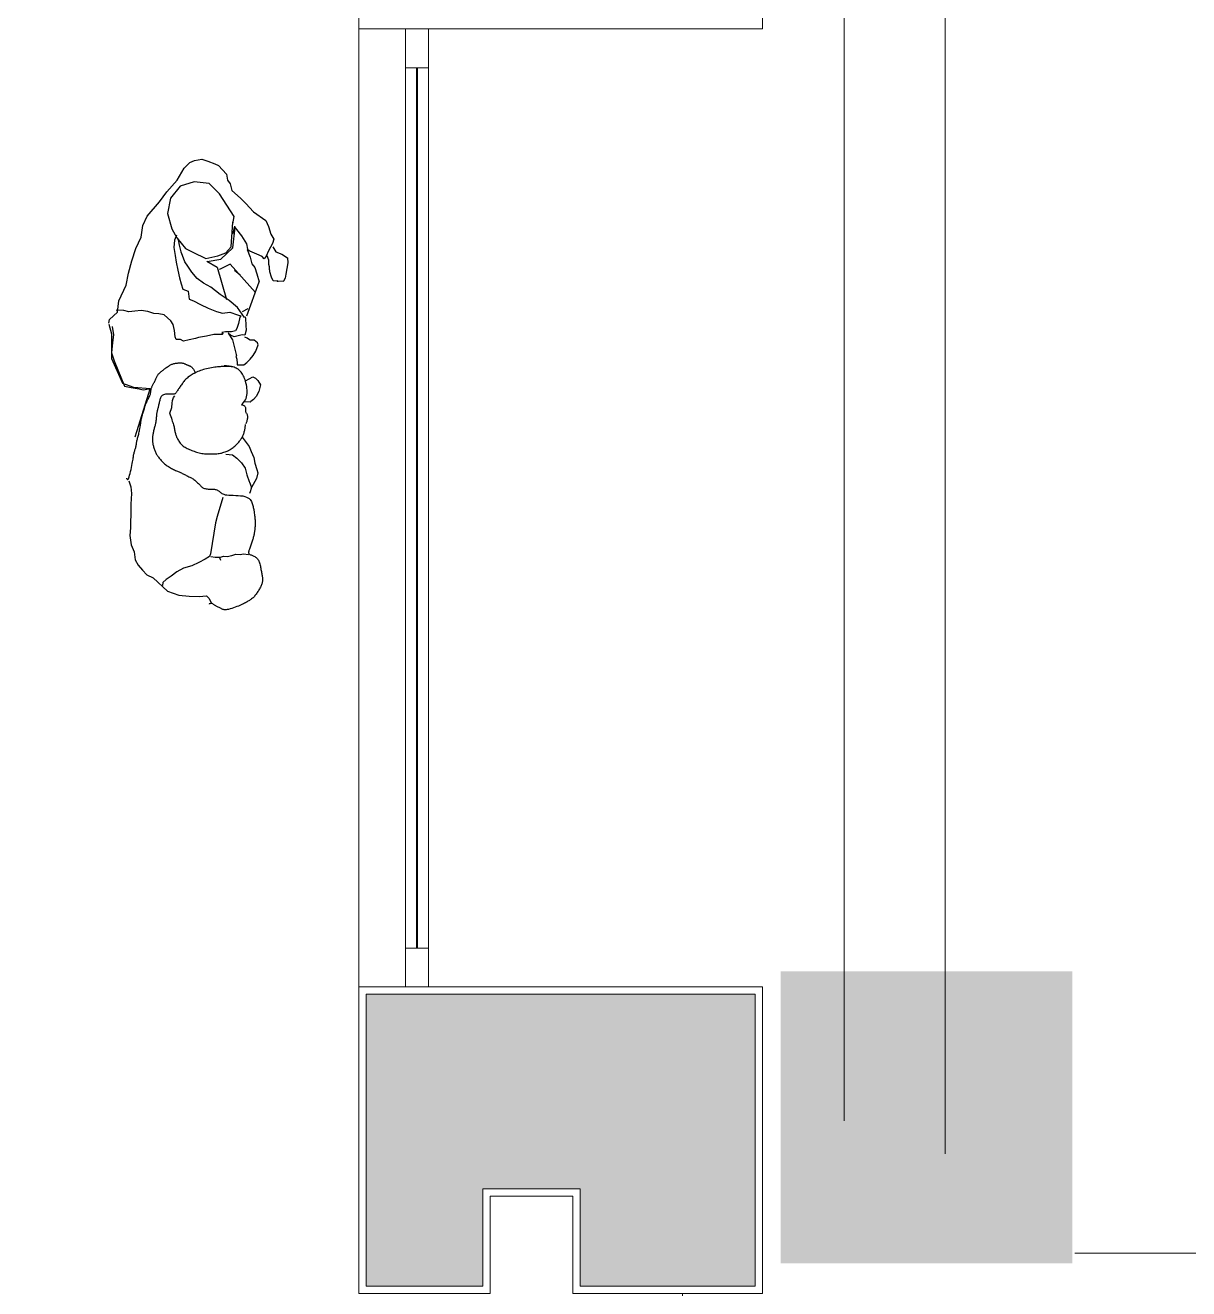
# Model space of a CAD drawing. Header units: inches. Extents: x -35 to 98, y -34 to 46.
# Drawn here: x 76.946 to 79.338, y -4.84 to -2.242 of the extents above; entities that cross this region are included whole.
import ezdxf

# ---------------------------------------------------------------- set-up
doc = ezdxf.new("R2010")
doc.units = ezdxf.units.IN
doc.header["$MEASUREMENT"] = 0
doc.layers.add('back_bone', color=30, linetype='Continuous', lineweight=9)
doc.layers.add('Estructura', color=8, linetype='Continuous', lineweight=9)
doc.layers.add('PE-bloque Oeste-plantas$0$PERSONAS', color=9, linetype='Continuous')
doc.layers.add('RACK01', color=7, linetype='Continuous')

# ---------------------------------------------------------------- blocks, each defined once
blk = doc.blocks.new('PE-bloque Oeste-plantas$0$PP2')
at = {"layer": 'PE-bloque Oeste-plantas$0$PERSONAS'}
for p, q in [((-0.1628, 0.8744), (-0.1509, 0.8861)), ((-0.1509, 0.8861), (-0.1415, 0.8903)), ((-0.1415, 0.8903), (-0.1262, 0.8927)), ((-0.1262, 0.8927), (-0.1143, 0.8886)), ((-0.1143, 0.8886), (-0.0995, 0.8829)), ((-0.1771, 0.8494), (-0.1628, 0.8744)), ((-0.0995, 0.8829), (-0.0922, 0.8797)), ((-0.0922, 0.8797), (-0.0754, 0.8621)), ((-0.0754, 0.8621), (-0.0737, 0.8497)), ((-0.1982, 0.8256), (-0.1771, 0.8494)), ((-0.0737, 0.8497), (-0.0683, 0.842)), ((-0.0683, 0.842), (-0.0648, 0.8284)), ((-0.2137, 0.8048), (-0.1982, 0.8256)), ((-0.0648, 0.8284), (-0.0468, 0.8126)), ((-0.0468, 0.8126), (-0.0361, 0.8017)), ((-0.2385, 0.7757), (-0.2137, 0.8048)), ((-0.0361, 0.8017), (-0.0203, 0.7843)), ((-0.0203, 0.7843), (0.005, 0.7669)), ((-0.2509, 0.7327), (-0.2477, 0.7566)), ((-0.2477, 0.7566), (-0.2385, 0.7757)), ((-0.0628, 0.7599), (-0.0598, 0.7749)), ((-0.0628, 0.7387), (-0.0585, 0.7549)), ((0.005, 0.7669), (0.0106, 0.7541)), ((0.0106, 0.7541), (0.0157, 0.7386)), ((-0.2621, 0.7091), (-0.2509, 0.7327)), ((-0.0628, 0.7107), (-0.0579, 0.753)), ((0.0157, 0.7386), (0.0218, 0.7286)), ((0.0218, 0.7286), (0.0193, 0.7192)), ((-0.2704, 0.6839), (-0.2621, 0.7091)), ((-0.0873, 0.6875), (-0.0628, 0.7107)), ((-0.0332, 0.7068), (-0.027, 0.6911)), ((-0.0278, 0.7039), (-0.0332, 0.7068)), ((-0.0133, 0.6974), (-0.0278, 0.7039)), ((0.0107, 0.7041), (0.0057, 0.6932)), ((0.0193, 0.7192), (0.0107, 0.7041)), ((0.02, 0.7123), (0.0261, 0.7022)), ((0.0261, 0.7022), (0.0379, 0.6973)), ((-0.2769, 0.6586), (-0.2704, 0.6839)), ((-0.1152, 0.6825), (-0.0873, 0.6875)), ((-0.068, 0.6767), (-0.0884, 0.6666)), ((-0.0163, 0.6184), (-0.068, 0.6767)), ((-0.027, 0.6911), (-0.0235, 0.6776)), ((-0.0235, 0.6776), (-0.017, 0.6697)), ((-0.0023, 0.6926), (-0.0133, 0.6974)), ((0.0019, 0.688), (-0.0023, 0.6926)), ((0.0057, 0.6932), (0.0019, 0.688)), ((0.0379, 0.6973), (0.0495, 0.6902)), ((0.0504, 0.6794), (0.0484, 0.6679)), ((0.0495, 0.6902), (0.0504, 0.6794)), ((-0.2821, 0.634), (-0.2769, 0.6586)), ((-0.0884, 0.6666), (-0.0905, 0.6658)), ((-0.0473, 0.6542), (-0.0593, 0.6642)), ((-0.017, 0.6697), (-0.0133, 0.6572)), ((-0.0133, 0.6572), (-0.0083, 0.6403)), ((0.0138, 0.6611), (0.0129, 0.6697)), ((0.0464, 0.6565), (0.0448, 0.6478)), ((0.0484, 0.6679), (0.0464, 0.6565)), ((-0.2969, 0.6012), (-0.2821, 0.634)), ((-0.0338, 0.5704), (-0.0083, 0.6403)), ((0.0418, 0.6416), (0.0302, 0.6414)), ((0.0448, 0.6478), (0.0418, 0.6416)), ((0.0418, 0.6416), (0.0424, 0.641)), ((-0.2998, 0.5782), (-0.2969, 0.6012)), ((-0.3162, 0.5634), (-0.2998, 0.5782)), ((-0.3176, 0.5556), (-0.3162, 0.5634)), ((-0.0363, 0.3722), (-0.0352, 0.3714)), ((-0.0352, 0.3714), (-0.0343, 0.3704)), ((-0.0343, 0.3704), (-0.0337, 0.3693)), ((-0.0337, 0.3693), (-0.0332, 0.368)), ((-0.0332, 0.368), (-0.0328, 0.3666)), ((-0.0328, 0.3666), (-0.0326, 0.3651)), ((-0.0326, 0.3651), (-0.0325, 0.3635)), ((-0.0352, 0.3503), (-0.0358, 0.3487)), ((-0.0346, 0.3518), (-0.0352, 0.3503)), ((-0.0341, 0.3534), (-0.0346, 0.3518)), ((-0.0336, 0.3551), (-0.0341, 0.3534)), ((-0.0332, 0.3568), (-0.0336, 0.3551)), ((-0.0329, 0.3585), (-0.0332, 0.3568)), ((-0.0327, 0.3602), (-0.0329, 0.3585)), ((-0.0326, 0.3619), (-0.0327, 0.3602)), ((-0.0325, 0.3635), (-0.0326, 0.3619))]:
    blk.add_line(p, q, dxfattribs=at)
for points in [[(-0.0598, 0.7749), (-0.0897, 0.8216), (-0.1109, 0.843), (-0.1421, 0.8461), (-0.1709, 0.8374), (-0.1909, 0.8129), (-0.1971, 0.7812), (-0.1877, 0.7493), (-0.1778, 0.7312), (-0.1599, 0.7092), (-0.1447, 0.7018), (-0.1178, 0.6887), (-0.0935, 0.6937), (-0.0772, 0.6999), (-0.066, 0.7125), (-0.0628, 0.763)], [(-0.0319, 0.7077), (-0.0339, 0.7187), (-0.0439, 0.7354), (-0.0543, 0.7479), (-0.0583, 0.7537)], [(-0.1785, 0.7365), (-0.1823, 0.7265), (-0.1839, 0.711), (-0.1809, 0.6948), (-0.1794, 0.6807), (-0.1756, 0.6643), (-0.1724, 0.6489), (-0.1687, 0.6364), (-0.1657, 0.6252), (-0.1546, 0.6213), (-0.1526, 0.6052), (-0.1434, 0.6016), (-0.1288, 0.5939), (-0.1135, 0.5865), (-0.0959, 0.5794), (-0.0839, 0.5762), (-0.0686, 0.5785), (-0.053, 0.5727), (-0.0464, 0.5706), (-0.048, 0.5678), (-0.0512, 0.5546), (-0.0541, 0.5445), (-0.0569, 0.5399), (-0.0652, 0.5375), (-0.0778, 0.5377), (-0.085, 0.5362), (-0.0822, 0.5346), (-0.0846, 0.5322), (-0.1015, 0.5321), (-0.1167, 0.5289), (-0.133, 0.5259), (-0.1392, 0.5241), (-0.1526, 0.5215), (-0.164, 0.5187), (-0.1702, 0.5218), (-0.1791, 0.5222), (-0.181, 0.5276), (-0.1826, 0.5405), (-0.1855, 0.5529), (-0.19, 0.5607), (-0.1968, 0.5667), (-0.2036, 0.5729), (-0.215, 0.5749), (-0.2247, 0.5755), (-0.2377, 0.5798), (-0.2512, 0.5813), (-0.264, 0.5805), (-0.2761, 0.5787), (-0.2866, 0.5817), (-0.2874, 0.5818), (-0.3022, 0.5825)], [(-0.0383, 0.5672), (-0.0532, 0.5876), (-0.0702, 0.6024), (-0.0889, 0.6144), (-0.1079, 0.6296), (-0.1229, 0.6381), (-0.1361, 0.6475), (-0.1468, 0.6601), (-0.1553, 0.6725), (-0.1616, 0.6815), (-0.1662, 0.695), (-0.169, 0.7014), (-0.1688, 0.7025), (-0.1724, 0.7157), (-0.1738, 0.7238), (-0.1747, 0.7299)], [(-0.116, 0.6833), (-0.0947, 0.6705), (-0.0758, 0.6042)], [(0.0302, 0.6403), (0.0301, 0.6425), (0.0281, 0.642), (0.0203, 0.6423), (0.0168, 0.6499), (0.0138, 0.6611), (0.0131, 0.6683), (0.0127, 0.6712), (0.0117, 0.6764), (0.0113, 0.6852), (0.0077, 0.6937)], [(-0.0428, 0.5798), (-0.0311, 0.5856)], [(-0.2635, 0.3219), (-0.2326, 0.4204), (-0.2663, 0.4232), (-0.2889, 0.4316), (-0.3114, 0.4824), (-0.3114, 0.5329), (-0.317, 0.5527)], [(-0.311, 0.5487), (-0.3081, 0.5313), (-0.31, 0.5159), (-0.3118, 0.4946), (-0.3069, 0.478), (-0.2855, 0.4261), (-0.2713, 0.4236), (-0.2549, 0.4207), (-0.2467, 0.4182), (-0.2312, 0.4213)], [(-0.0379, 0.5691), (-0.0365, 0.5658), (-0.0361, 0.5511), (-0.035, 0.5411), (-0.0377, 0.5306), (-0.0434, 0.5316), (-0.0598, 0.5278), (-0.0671, 0.5311), (-0.0724, 0.5348), (-0.063, 0.5213), (-0.055, 0.4885), (-0.0562, 0.4878), (-0.0543, 0.4816), (-0.0539, 0.4725), (-0.0536, 0.4697), (-0.0397, 0.47), (-0.0338, 0.4749), (-0.0267, 0.4815), (-0.0206, 0.4894), (-0.0151, 0.4982), (-0.0108, 0.5113), (-0.012, 0.5154), (-0.019, 0.5206), (-0.0268, 0.5208), (-0.0304, 0.5226), (-0.0328, 0.525), (-0.0376, 0.5267)], [(-0.2812, 0.2369), (-0.2809, 0.2365), (-0.2803, 0.2357), (-0.2797, 0.235), (-0.2793, 0.2344), (-0.2789, 0.2341), (-0.2784, 0.2341), (-0.2779, 0.2346), (-0.2774, 0.2357), (-0.2767, 0.2374), (-0.2759, 0.2399), (-0.2749, 0.2431), (-0.274, 0.2467), (-0.2729, 0.2507), (-0.2719, 0.2548), (-0.2709, 0.259), (-0.27, 0.263), (-0.2693, 0.2668), (-0.2686, 0.2703), (-0.2681, 0.2733), (-0.2677, 0.276), (-0.2674, 0.2785), (-0.2671, 0.2807), (-0.2668, 0.2827), (-0.2665, 0.2846), (-0.2661, 0.2864), (-0.2657, 0.2882), (-0.2653, 0.2899), (-0.2648, 0.2916), (-0.2643, 0.2933), (-0.2638, 0.2949), (-0.2633, 0.2966), (-0.2628, 0.2982), (-0.2623, 0.2999), (-0.2619, 0.3016), (-0.2616, 0.3032), (-0.2613, 0.3049), (-0.261, 0.3067), (-0.2607, 0.3084), (-0.2604, 0.3101), (-0.26, 0.3119), (-0.2597, 0.3137), (-0.2593, 0.3155), (-0.2588, 0.3173), (-0.2583, 0.3192), (-0.2578, 0.3211), (-0.2573, 0.3231), (-0.2568, 0.3252), (-0.2562, 0.3273), (-0.2557, 0.3296), (-0.2552, 0.3319), (-0.2547, 0.3343), (-0.2542, 0.3368), (-0.2537, 0.3392), (-0.2533, 0.3416), (-0.2529, 0.3439), (-0.2526, 0.3461), (-0.2523, 0.3481), (-0.252, 0.3499), (-0.2518, 0.3516), (-0.2516, 0.3531), (-0.2514, 0.3547), (-0.2512, 0.3562), (-0.2509, 0.3577), (-0.2505, 0.3594), (-0.25, 0.3612), (-0.2495, 0.3631), (-0.2488, 0.3652), (-0.2481, 0.3674), (-0.2474, 0.3697), (-0.2467, 0.3719), (-0.246, 0.3741), (-0.2453, 0.3761), (-0.2448, 0.378), (-0.2443, 0.3797), (-0.2439, 0.3813), (-0.2436, 0.3827), (-0.2432, 0.3841), (-0.2429, 0.3855), (-0.2424, 0.3869), (-0.2419, 0.3885), (-0.2412, 0.3902), (-0.2404, 0.392), (-0.2394, 0.3941), (-0.2384, 0.3962), (-0.2373, 0.3984), (-0.2362, 0.4005), (-0.2352, 0.4027), (-0.2342, 0.4047), (-0.2334, 0.4066), (-0.2327, 0.4083), (-0.2322, 0.4098), (-0.2319, 0.4111), (-0.2316, 0.4124), (-0.2314, 0.4135), (-0.2313, 0.4145), (-0.2312, 0.4155), (-0.2311, 0.4165), (-0.231, 0.4175), (-0.2308, 0.4185), (-0.2306, 0.4194), (-0.2304, 0.4204), (-0.2302, 0.4215), (-0.2298, 0.4225), (-0.2294, 0.4236), (-0.2289, 0.4248), (-0.2284, 0.426), (-0.2277, 0.4273), (-0.227, 0.4286), (-0.2263, 0.43), (-0.2255, 0.4314), (-0.2247, 0.4329), (-0.2239, 0.4344), (-0.2231, 0.436), (-0.2224, 0.4376), (-0.2216, 0.4392), (-0.2209, 0.4408), (-0.2202, 0.4424), (-0.2196, 0.4439), (-0.2189, 0.4453), (-0.2183, 0.4467), (-0.2177, 0.4479), (-0.217, 0.4489), (-0.2164, 0.4498), (-0.2158, 0.4506), (-0.2151, 0.4514), (-0.2144, 0.4521), (-0.2137, 0.4528), (-0.2128, 0.4536), (-0.2119, 0.4543), (-0.2109, 0.4552), (-0.2098, 0.4561), (-0.2087, 0.4571), (-0.2074, 0.4581), (-0.2061, 0.4592), (-0.2047, 0.4603), (-0.2032, 0.4614), (-0.2017, 0.4626), (-0.2001, 0.4637), (-0.1985, 0.4649), (-0.1969, 0.466), (-0.1952, 0.467), (-0.1936, 0.468), (-0.192, 0.469), (-0.1905, 0.4698), (-0.1891, 0.4705), (-0.1877, 0.4711), (-0.1864, 0.4716), (-0.1852, 0.472), (-0.184, 0.4724), (-0.1828, 0.4726), (-0.1816, 0.4729), (-0.1804, 0.4731), (-0.1791, 0.4732), (-0.1777, 0.4734), (-0.1763, 0.4736), (-0.1748, 0.4738), (-0.1733, 0.4739), (-0.1718, 0.474), (-0.1704, 0.474), (-0.1689, 0.4739), (-0.1675, 0.4738), (-0.1662, 0.4736), (-0.165, 0.4733), (-0.1638, 0.473), (-0.1627, 0.4726), (-0.1617, 0.4722), (-0.1607, 0.4717), (-0.1597, 0.4713), (-0.1588, 0.4709), (-0.1579, 0.4705), (-0.157, 0.4701), (-0.1562, 0.4698), (-0.1553, 0.4694), (-0.1545, 0.4691), (-0.1537, 0.4688), (-0.1529, 0.4685), (-0.1521, 0.4681), (-0.1513, 0.4678), (-0.1505, 0.4674), (-0.1497, 0.467), (-0.1489, 0.4665), (-0.148, 0.4659), (-0.1472, 0.4652), (-0.1463, 0.4643), (-0.1455, 0.4633), (-0.1446, 0.4621), (-0.1437, 0.4608), (-0.1428, 0.4594), (-0.142, 0.4581), (-0.1412, 0.4567), (-0.1404, 0.4554), (-0.1397, 0.4543), (-0.139, 0.4533)], [(-0.045, 0.3878), (-0.0429, 0.3899), (-0.0405, 0.3926), (-0.0384, 0.3954), (-0.0367, 0.3982), (-0.0353, 0.401), (-0.0343, 0.4041), (-0.0335, 0.4073), (-0.0332, 0.4107), (-0.033, 0.4143), (-0.0332, 0.418), (-0.0335, 0.4218), (-0.0341, 0.4255), (-0.0348, 0.4291), (-0.0356, 0.4327), (-0.0365, 0.436), (-0.0374, 0.439), (-0.0384, 0.4418), (-0.0394, 0.4444), (-0.0405, 0.4468), (-0.0417, 0.449), (-0.0429, 0.451), (-0.0442, 0.4529), (-0.0455, 0.4547), (-0.0469, 0.4563), (-0.0484, 0.4579), (-0.05, 0.4593), (-0.0517, 0.4607), (-0.0536, 0.4619), (-0.0555, 0.463), (-0.0577, 0.4639), (-0.0599, 0.4648), (-0.0624, 0.4655), (-0.065, 0.4661), (-0.0676, 0.4666), (-0.0703, 0.467), (-0.073, 0.4674), (-0.0757, 0.4677), (-0.0782, 0.4679), (-0.0806, 0.4681)], [(-0.0656, 0.4662), (-0.0675, 0.4663), (-0.0694, 0.4664), (-0.0714, 0.4665), (-0.0735, 0.4665), (-0.0756, 0.4666), (-0.0777, 0.4666), (-0.0798, 0.4666), (-0.0819, 0.4665), (-0.0841, 0.4664), (-0.0863, 0.4663), (-0.0887, 0.4661), (-0.0912, 0.4659), (-0.0938, 0.4656), (-0.0967, 0.4652), (-0.0997, 0.4648), (-0.1029, 0.4643), (-0.1063, 0.4637), (-0.1097, 0.4631), (-0.1131, 0.4624), (-0.1166, 0.4617), (-0.1199, 0.4609), (-0.1232, 0.46), (-0.1263, 0.459), (-0.1292, 0.458), (-0.132, 0.457), (-0.1347, 0.4559), (-0.1373, 0.4548), (-0.1397, 0.4536), (-0.1421, 0.4524), (-0.1443, 0.4512), (-0.1464, 0.45), (-0.1485, 0.4488), (-0.1504, 0.4475), (-0.1523, 0.4462), (-0.1541, 0.4449), (-0.1558, 0.4435), (-0.1574, 0.4421), (-0.1589, 0.4406), (-0.1604, 0.4391), (-0.1618, 0.4375), (-0.1631, 0.4358), (-0.1644, 0.4341), (-0.1657, 0.4324), (-0.1669, 0.4307), (-0.1681, 0.429), (-0.1694, 0.4272), (-0.1706, 0.4255), (-0.1719, 0.4238), (-0.1731, 0.4221), (-0.1742, 0.4204), (-0.1753, 0.4189), (-0.1763, 0.4174), (-0.1772, 0.416), (-0.178, 0.4148), (-0.1786, 0.4137), (-0.1792, 0.4127), (-0.1797, 0.4119), (-0.1803, 0.4112), (-0.1811, 0.4106), (-0.1812, 0.4105)], [(-0.0367, 0.4368), (-0.0214, 0.4451), (-0.016, 0.4422), (-0.011, 0.4374), (-0.0058, 0.4286), (-0.0089, 0.4154), (-0.0148, 0.4046), (-0.0198, 0.3988), (-0.0255, 0.3947), (-0.0267, 0.393), (-0.0396, 0.3937)], [(-0.1812, 0.4105), (-0.182, 0.4102), (-0.1832, 0.4099), (-0.1847, 0.4097), (-0.1865, 0.4096), (-0.1887, 0.4096), (-0.1911, 0.4096), (-0.1936, 0.4096), (-0.1962, 0.4096), (-0.1987, 0.4096), (-0.2011, 0.4094), (-0.2032, 0.409), (-0.2051, 0.4085), (-0.2066, 0.4078), (-0.2079, 0.4069), (-0.209, 0.4058), (-0.2099, 0.4046), (-0.2106, 0.4033), (-0.2113, 0.4018), (-0.2119, 0.4001), (-0.2124, 0.3984), (-0.2129, 0.3966), (-0.2133, 0.3947), (-0.2138, 0.3928), (-0.2142, 0.3908), (-0.2146, 0.3889), (-0.2151, 0.3871), (-0.2155, 0.3852), (-0.2159, 0.3835), (-0.2164, 0.3819), (-0.2168, 0.3803), (-0.2173, 0.3787), (-0.2177, 0.3772), (-0.2181, 0.3756), (-0.2184, 0.374), (-0.2187, 0.3724), (-0.219, 0.3707), (-0.2192, 0.3689), (-0.2194, 0.3671), (-0.2196, 0.3653), (-0.2198, 0.3635), (-0.2199, 0.3617), (-0.2201, 0.3599), (-0.2203, 0.3582), (-0.2205, 0.3566), (-0.2207, 0.355), (-0.2209, 0.3534), (-0.2212, 0.3518), (-0.2214, 0.3502), (-0.2218, 0.3486), (-0.2221, 0.347), (-0.2225, 0.3453), (-0.223, 0.3436), (-0.2235, 0.3418), (-0.224, 0.3399), (-0.2245, 0.338), (-0.225, 0.3361), (-0.2255, 0.3342), (-0.2259, 0.3323), (-0.2263, 0.3304), (-0.2267, 0.3285), (-0.227, 0.3266), (-0.2273, 0.3248), (-0.2275, 0.323), (-0.2276, 0.3212), (-0.2277, 0.3195), (-0.2278, 0.3177), (-0.2278, 0.3161), (-0.2277, 0.3144), (-0.2276, 0.3128), (-0.2275, 0.3111), (-0.2273, 0.3095), (-0.2271, 0.3079), (-0.2268, 0.3062), (-0.2264, 0.3045), (-0.226, 0.3028), (-0.2255, 0.3011), (-0.225, 0.2993), (-0.2245, 0.2974), (-0.2239, 0.2956), (-0.2232, 0.2938), (-0.2225, 0.2921), (-0.2218, 0.2903), (-0.221, 0.2887), (-0.2201, 0.2871), (-0.2192, 0.2856), (-0.2183, 0.2841), (-0.2173, 0.2826), (-0.2162, 0.2812), (-0.2151, 0.2797), (-0.2139, 0.2782), (-0.2126, 0.2767), (-0.2112, 0.275), (-0.2098, 0.2734), (-0.2083, 0.2717), (-0.2067, 0.27), (-0.205, 0.2683), (-0.2032, 0.2666), (-0.2013, 0.265), (-0.1994, 0.2634), (-0.1973, 0.2619), (-0.1952, 0.2606), (-0.193, 0.2592), (-0.1908, 0.258), (-0.1886, 0.2569), (-0.1864, 0.2558), (-0.1843, 0.2548), (-0.1823, 0.2538), (-0.1803, 0.2529), (-0.1785, 0.2521), (-0.1767, 0.2513), (-0.1749, 0.2505), (-0.1732, 0.2498), (-0.1716, 0.249), (-0.17, 0.2483), (-0.1683, 0.2475), (-0.1667, 0.2467), (-0.165, 0.2459), (-0.1634, 0.2451), (-0.1617, 0.2442), (-0.16, 0.2434), (-0.1583, 0.2425), (-0.1566, 0.2416), (-0.1549, 0.2408), (-0.1531, 0.2399), (-0.1513, 0.2391), (-0.1496, 0.2382), (-0.1478, 0.2373), (-0.1461, 0.2363), (-0.1444, 0.2353), (-0.1427, 0.2342), (-0.141, 0.2329), (-0.1394, 0.2316), (-0.1379, 0.2302), (-0.1364, 0.2288), (-0.1349, 0.2273), (-0.1335, 0.2258), (-0.1321, 0.2243), (-0.1307, 0.2229), (-0.1294, 0.2215), (-0.1281, 0.2203), (-0.1268, 0.2192), (-0.1255, 0.2182), (-0.1241, 0.2173), (-0.1226, 0.2165), (-0.1211, 0.2159), (-0.1194, 0.2153), (-0.1176, 0.2149), (-0.1156, 0.2147), (-0.1135, 0.2145), (-0.1113, 0.2144), (-0.109, 0.2143), (-0.1068, 0.2143), (-0.1046, 0.2142), (-0.1026, 0.2141), (-0.1006, 0.2139), (-0.0988, 0.2137), (-0.0972, 0.2133), (-0.0958, 0.2129), (-0.0944, 0.2124), (-0.0932, 0.2118), (-0.0921, 0.2111), (-0.091, 0.2103), (-0.0899, 0.2094), (-0.0889, 0.2084), (-0.0878, 0.2074), (-0.0866, 0.2064), (-0.0851, 0.2054), (-0.0833, 0.2045), (-0.0811, 0.2037), (-0.0784, 0.2029), (-0.075, 0.2024), (-0.071, 0.202), (-0.0665, 0.2018), (-0.0616, 0.2016), (-0.0566, 0.2014), (-0.0515, 0.2012), (-0.0466, 0.2008), (-0.042, 0.2002), (-0.0379, 0.1993), (-0.0344, 0.1981), (-0.0315, 0.1966), (-0.0291, 0.1949), (-0.0272, 0.1929), (-0.0257, 0.1909), (-0.0245, 0.1888), (-0.0235, 0.1866), (-0.0227, 0.1845), (-0.022, 0.1824), (-0.0214, 0.1804), (-0.0209, 0.1785), (-0.0205, 0.1765), (-0.0201, 0.1746), (-0.0197, 0.1727), (-0.0194, 0.1707), (-0.019, 0.1687), (-0.0187, 0.1667), (-0.0184, 0.1646), (-0.0181, 0.1624), (-0.0178, 0.1602), (-0.0175, 0.158), (-0.0173, 0.1557), (-0.0171, 0.1533), (-0.0169, 0.151), (-0.0168, 0.1486), (-0.0168, 0.1463), (-0.0168, 0.1439), (-0.0168, 0.1416), (-0.0169, 0.1394), (-0.0169, 0.1373), (-0.0171, 0.1352), (-0.0172, 0.1334), (-0.0174, 0.1316), (-0.0175, 0.13), (-0.0177, 0.1285), (-0.0179, 0.127), (-0.0182, 0.1256), (-0.0184, 0.1242), (-0.0187, 0.1228), (-0.019, 0.1214), (-0.0193, 0.1198), (-0.0197, 0.1182), (-0.0201, 0.1166), (-0.0205, 0.1148), (-0.021, 0.113), (-0.0215, 0.1111), (-0.0221, 0.1092), (-0.0227, 0.1072), (-0.0234, 0.1051), (-0.0241, 0.103), (-0.0249, 0.1009), (-0.0257, 0.0988), (-0.0264, 0.0967), (-0.0272, 0.0947), (-0.0279, 0.0928), (-0.0285, 0.091), (-0.0291, 0.0893), (-0.0296, 0.0878), (-0.03, 0.0864), (-0.0302, 0.0851), (-0.0303, 0.084), (-0.0302, 0.083), (-0.0299, 0.0821), (-0.0294, 0.0813), (-0.0286, 0.0806), (-0.0276, 0.08), (-0.0264, 0.0795), (-0.0251, 0.0789), (-0.0237, 0.0784), (-0.0222, 0.0778), (-0.0206, 0.0772), (-0.0191, 0.0765), (-0.0176, 0.0757), (-0.0161, 0.0747), (-0.0147, 0.0737), (-0.0133, 0.0725), (-0.0121, 0.0712), (-0.0109, 0.0697), (-0.0099, 0.0681), (-0.009, 0.0664), (-0.0082, 0.0645), (-0.0075, 0.0625), (-0.0069, 0.0604), (-0.0064, 0.0583), (-0.006, 0.0561), (-0.0056, 0.0538), (-0.0052, 0.0516), (-0.0048, 0.0494), (-0.0044, 0.0472), (-0.0039, 0.045), (-0.0035, 0.0429), (-0.0031, 0.0408), (-0.0027, 0.0388), (-0.0024, 0.0369), (-0.0021, 0.035), (-0.0018, 0.0331), (-0.0017, 0.0313), (-0.0015, 0.0295), (-0.0015, 0.0278), (-0.0016, 0.0261), (-0.0017, 0.0244), (-0.002, 0.0228), (-0.0023, 0.0211), (-0.0028, 0.0194), (-0.0034, 0.0177), (-0.0041, 0.016), (-0.005, 0.0142), (-0.0059, 0.0125), (-0.0068, 0.0107), (-0.0079, 0.009), (-0.0089, 0.0072), (-0.01, 0.0054), (-0.0111, 0.0037), (-0.0123, 0.0019), (-0.0134, 0.0002), (-0.0146, -0.0015), (-0.0158, -0.0031), (-0.017, -0.0047), (-0.0183, -0.0062), (-0.0196, -0.0076), (-0.021, -0.0089), (-0.0224, -0.0102), (-0.0239, -0.0113), (-0.0254, -0.0124), (-0.0269, -0.0134), (-0.0284, -0.0144), (-0.03, -0.0154), (-0.0316, -0.0163), (-0.0332, -0.0173), (-0.0348, -0.0182), (-0.0366, -0.0192), (-0.0384, -0.0202), (-0.0405, -0.0212), (-0.0427, -0.0223), (-0.0452, -0.0235), (-0.048, -0.0247), (-0.0511, -0.026), (-0.0544, -0.0273), (-0.0578, -0.0286), (-0.0613, -0.0299), (-0.0647, -0.031), (-0.0681, -0.032), (-0.0712, -0.0329), (-0.0739, -0.0335), (-0.0763, -0.0338), (-0.0784, -0.0339), (-0.0802, -0.0337), (-0.0817, -0.0334), (-0.0831, -0.033), (-0.0844, -0.0324), (-0.0856, -0.0318), (-0.0869, -0.0312), (-0.0882, -0.0305), (-0.0896, -0.0299), (-0.091, -0.0292), (-0.0924, -0.0285), (-0.0939, -0.0279), (-0.0952, -0.0272), (-0.0966, -0.0265), (-0.0978, -0.0257), (-0.099, -0.0249), (-0.1001, -0.0242), (-0.1011, -0.0234), (-0.1021, -0.0227), (-0.1031, -0.0221), (-0.104, -0.0215), (-0.1049, -0.0211), (-0.1058, -0.0209), (-0.1068, -0.0208), (-0.1078, -0.0209), (-0.1088, -0.0211), (-0.1099, -0.0213), (-0.111, -0.0217), (-0.1114, -0.0219)], [(-0.1922, 0.3703), (-0.1882, 0.3822), (-0.1874, 0.3911), (-0.1864, 0.3968), (-0.1846, 0.4024), (-0.182, 0.4059)], [(-0.1929, 0.3713), (-0.1915, 0.3672), (-0.1902, 0.3635), (-0.189, 0.3602), (-0.1879, 0.3571), (-0.187, 0.3543), (-0.1861, 0.3516), (-0.1853, 0.3492), (-0.1846, 0.3468), (-0.184, 0.3445), (-0.1835, 0.3423), (-0.183, 0.3402), (-0.1826, 0.3382), (-0.1822, 0.3362), (-0.1819, 0.3343), (-0.1815, 0.3325), (-0.1811, 0.3307), (-0.1807, 0.329), (-0.1803, 0.3274), (-0.1798, 0.3258), (-0.1793, 0.3242), (-0.1787, 0.3227), (-0.1781, 0.3211), (-0.1773, 0.3195), (-0.1765, 0.3178), (-0.1756, 0.3161), (-0.1746, 0.3144), (-0.1735, 0.3126), (-0.1723, 0.3108), (-0.171, 0.3091), (-0.1696, 0.3074), (-0.168, 0.3058), (-0.1664, 0.3043), (-0.1646, 0.3028), (-0.1627, 0.3015), (-0.1608, 0.3003), (-0.1587, 0.2991), (-0.1565, 0.298), (-0.1543, 0.297), (-0.152, 0.296), (-0.1496, 0.295), (-0.1472, 0.294), (-0.1447, 0.293), (-0.1422, 0.2921), (-0.1396, 0.2912), (-0.137, 0.2904), (-0.1344, 0.2896), (-0.1317, 0.289), (-0.1291, 0.2884), (-0.1264, 0.2879), (-0.1237, 0.2875), (-0.1211, 0.2872), (-0.1184, 0.287), (-0.1157, 0.2869), (-0.1131, 0.2868), (-0.1105, 0.2867), (-0.1079, 0.2867), (-0.1053, 0.2867), (-0.1028, 0.2867), (-0.1003, 0.2868), (-0.0978, 0.2869), (-0.0953, 0.2871), (-0.0929, 0.2873), (-0.0904, 0.2877), (-0.088, 0.2881), (-0.0856, 0.2886), (-0.0832, 0.2893), (-0.0808, 0.29), (-0.0785, 0.2908), (-0.0762, 0.2917), (-0.074, 0.2927), (-0.0718, 0.2938), (-0.0697, 0.2949), (-0.0677, 0.2961), (-0.0658, 0.2974), (-0.0639, 0.2987), (-0.0622, 0.3), (-0.0605, 0.3014), (-0.0588, 0.3027), (-0.0572, 0.3041), (-0.0557, 0.3056), (-0.0543, 0.307), (-0.0529, 0.3084), (-0.0516, 0.3098), (-0.0503, 0.3112), (-0.0491, 0.3127), (-0.0479, 0.3141), (-0.0469, 0.3156), (-0.0458, 0.3171), (-0.0448, 0.3187), (-0.0439, 0.3203), (-0.043, 0.3219), (-0.0422, 0.3236), (-0.0415, 0.3252), (-0.0408, 0.3269), (-0.0401, 0.3287), (-0.0395, 0.3304), (-0.039, 0.3322), (-0.0385, 0.3339), (-0.0381, 0.3357), (-0.0378, 0.3375), (-0.0374, 0.3392), (-0.0371, 0.341), (-0.0369, 0.3428), (-0.0367, 0.3446), (-0.0365, 0.3463), (-0.0365, 0.3473)], [(-0.045, 0.3878), (-0.0446, 0.3878), (-0.0428, 0.3874), (-0.0412, 0.3869), (-0.0399, 0.3862), (-0.0388, 0.3854), (-0.038, 0.3844), (-0.0373, 0.3833), (-0.0368, 0.382), (-0.0365, 0.3806), (-0.0363, 0.3791), (-0.0362, 0.3775), (-0.0362, 0.3759), (-0.0364, 0.3742), (-0.0366, 0.3725), (-0.0366, 0.3724)], [(-0.0436, 0.3209), (-0.029, 0.3021), (-0.025, 0.2915), (-0.0192, 0.2796), (-0.0174, 0.2674), (-0.0129, 0.2548), (-0.0111, 0.2475), (-0.0142, 0.2363), (-0.0243, 0.2175)], [(-0.0771, 0.2859), (-0.0636, 0.2846), (-0.0541, 0.2779), (-0.0448, 0.2684), (-0.037, 0.2571), (-0.0335, 0.2436), (-0.0291, 0.2302), (-0.0282, 0.2289), (-0.0251, 0.2196), (-0.0246, 0.2156), (-0.0269, 0.209), (-0.0284, 0.2053)], [(-0.2766, 0.2316), (-0.2721, 0.219), (-0.2707, 0.205), (-0.2725, 0.1836), (-0.2722, 0.1631), (-0.2733, 0.1456), (-0.2733, 0.1346), (-0.2741, 0.119), (-0.2715, 0.1), (-0.2652, 0.0851), (-0.2633, 0.0691), (-0.2573, 0.0582), (-0.2482, 0.0476), (-0.2392, 0.0381), (-0.2263, 0.0319), (-0.1969, 0.0042), (-0.1736, -0.0038), (-0.1523, -0.0056), (-0.1319, -0.0064), (-0.1168, -0.0052), (-0.1118, -0.01), (-0.1074, -0.0186)], [(-0.083, 0.1973), (-0.0949, 0.1581), (-0.0981, 0.1449), (-0.1018, 0.1239), (-0.1086, 0.081), (-0.1104, 0.0755), (-0.1193, 0.07), (-0.1322, 0.0636), (-0.1472, 0.0564), (-0.1638, 0.0515), (-0.178, 0.0442), (-0.1895, 0.0352), (-0.1994, 0.0283), (-0.2063, 0.0225), (-0.2075, 0.0159)], [(-0.1076, 0.0758), (-0.0988, 0.0742), (-0.0881, 0.0743), (-0.0819, 0.0763), (-0.0741, 0.0758), (-0.0647, 0.078), (-0.0564, 0.0805), (-0.0478, 0.0801), (-0.0405, 0.0816), (-0.0301, 0.0798)], [(-0.0902, 0.0738), (-0.0881, 0.0684)]]:
    blk.add_lwpolyline(points, dxfattribs=at)

msp = doc.modelspace()

# ---------------------------------------------------------------- hatches: boundary and pattern name
at = {"layer": 'Estructura', "true_color": 0x636466}
msp.add_hatch(color=251, dxfattribs=at).paths.add_polyline_path([(77.647, -4.2347), (77.647, -4.8347), (77.887, -4.8347), (77.887, -4.6347), (78.087, -4.6347), (78.087, -4.8347), (78.447, -4.8347), (78.447, -4.2347)])
at = {"layer": 'RACK01'}
h = msp.add_hatch(color=256, dxfattribs=at)
h.dxf.hatch_style = 1
h.paths.add_polyline_path([(78.4989, -4.1877), (78.4989, -4.7877), (79.0989, -4.7877), (79.0989, -4.1877)])

# ---------------------------------------------------------------- linework, layer by layer
at = {"layer": 'back_bone', "color": 6}
msp.add_line((79.1042, -4.7672), (83.0799, -4.7672), dxfattribs=at)
at = {"layer": 'back_bone'}
for points in [[(40.5432, 33.4458), (64.1946, 33.4551), (64.4775, 33.3471), (68.9903, 33.3471), (68.9903, 28.1131), (77.0264, 25.0193), (85.5668, 23.0473), (89.0685, 12.3683), (75.4255, 11.7776), (75.4255, 0.6632), (78.8377, 0.6632), (78.8377, -4.5626)], [(78.6299, -4.4946), (78.6299, 0.4767), (75.244, 0.4767), (75.244, 11.7179), (75.244, 11.7179)]]:
    msp.add_lwpolyline(points, dxfattribs=at)
at = {"layer": 'Estructura', "color": 251, "true_color": 0x636466}
for p, q in [((77.7276, -4.1397), (77.7276, -2.3297)), ((77.7503, -4.1397), (77.7503, -2.3297)), ((77.7523, -4.1397), (77.7523, -2.3297)), ((77.7751, -4.1397), (77.7751, -2.3297)), ((78.447, -4.2347), (77.647, -4.2347)), ((77.647, -4.8347), (77.647, -4.2347)), ((78.447, -4.2347), (78.447, -4.8347)), ((77.887, -4.6347), (78.087, -4.6347)), ((77.887, -4.8347), (77.887, -4.6347)), ((78.087, -4.6347), (78.087, -4.8347)), ((77.647, -4.8347), (77.887, -4.8347)), ((78.087, -4.8347), (78.447, -4.8347))]:
    msp.add_line(p, q, dxfattribs=at)
msp.add_lwpolyline([(77.1014, 2.5633), (77.1014, 2.2333), (78.132, 2.2333), (78.1318, -1.8197), (77.902, -1.8197), (77.902, -1.6197), (77.632, -1.6197), (77.6319, -4.8497), (77.902, -4.8497), (77.902, -4.6497), (78.072, -4.6497), (78.072, -4.8497), (78.297, -4.8497), (78.297, -6.9765), (78.132, -6.9765), (78.132, -7.7852), (81.1241, -11.4158), (81.4325, -11.1617), (81.9933, -11.8422, 0.416799), (86.2367, -12.2326), (90.3215, -8.8055, 0.158346), (96.7079, 1.4116), (96.7079, 1.4116, 0.097848), (96.8326, 3.9285)], format="xyb", dxfattribs=at)
msp.add_lwpolyline([(78.462, 0.7181), (78.462, 0.7181), (78.462, 2.5633), (77.1014, 2.5633), (77.1014, 2.2333), (78.132, 2.2334), (78.132, -1.8197), (77.902, -1.8197), (77.902, -1.6197), (77.632, -1.6197), (77.632, -2.2497), (78.462, -2.2497), (78.462, 0.5383)], dxfattribs=at)
for points in [[(77.7276, -2.3297), (77.7276, -2.2497), (77.7751, -2.2497), (77.7751, -2.3297)], [(77.7276, -4.2197), (77.7276, -4.1397), (77.7751, -4.1397), (77.7751, -4.2197)], [(77.7601, -4.2197), (77.7513, -4.2197), (77.7426, -4.2197), (77.6812, -4.2197), (77.632, -4.2197), (77.632, -4.8497), (77.902, -4.8497), (77.902, -4.6497), (78.072, -4.6497), (78.072, -4.8497), (78.462, -4.8497), (78.462, -4.2197)]]:
    msp.add_lwpolyline(points, close=True, dxfattribs=at)

# ---------------------------------------------------------------- block references
msp.add_blockref('PE-bloque Oeste-plantas$0$PP2', (77.4352, -3.4103), dxfattribs=at)

doc.saveas('drawing.dxf')
